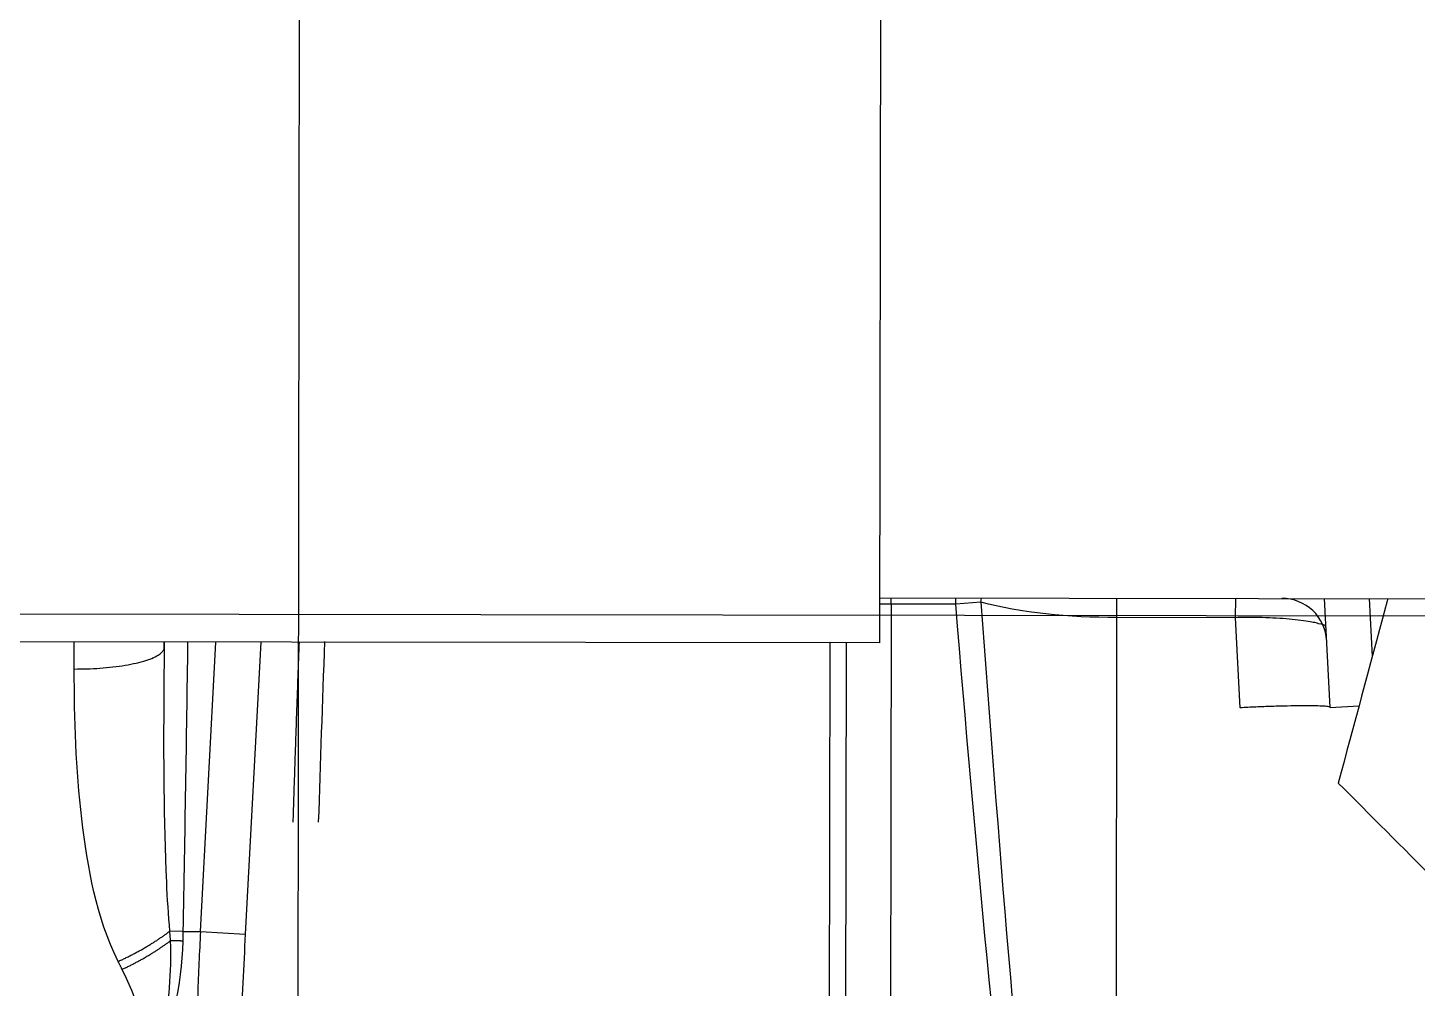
# Model space of a CAD drawing. Header units: inches. Extents: x 12 to 407, y 13 to 268.
# Drawn here: x 72.55899 to 72.60819, y 226.58894 to 226.62293 of the extents above; entities that cross this region are included whole.
import ezdxf

# ---------------------------------------------------------------- set-up
doc = ezdxf.new("R2010")
doc.units = ezdxf.units.IN
doc.header["$MEASUREMENT"] = 0
doc.layers.add('SITE_20200109$0$22', color=40, linetype='Continuous')

# ---------------------------------------------------------------- blocks, each defined once
blk = doc.blocks.new('SITE_20200109$0$A$C3D8971C')
at = {"color": 9, "linetype": 'Continuous', "extrusion": (0, 1, 0)}
for p, q in [((-627.906, -821.069), (-627.906, -789.194)), ((-628.867, -792.556), (-627.906, -792.556)), ((-638.154, -796.414), (-638.146, -795.941)), ((-627.906, -795.739), (-628.13, -795.739)), ((-628.13, -795.739), (-627.906, -795.742)), ((-638.154, -796.414), (-638.154, -797.033)), ((-638.154, -797.033), (-638.238, -798.623)), ((-638.154, -797.033), (-627.906, -797.57)), ((-627.906, -799.164), (-638.238, -798.623)), ((-656.168, -819.314), (-627.905, -819.314)), ((-654.762, -819.896), (-627.893, -819.896)), ((-580.094, -821.069), (-627.906, -821.069)), ((-626.53, -821.477), (-626.53, -821.069)), ((-626.312, -821.071), (-626.312, -878.443)), ((-626.53, -821.477), (-651.522, -821.477)), ((-626.53, -823.764), (-626.53, -821.477)), ((-626.53, -821.477), (-626.312, -821.477)), ((-626.53, -823.764), (-626.312, -823.764)), ((-626.455, -824.654), (-626.53, -823.764)), ((-626.455, -824.654), (-626.312, -824.67)), ((-648.65, -829.472), (-626.995, -829.472)), ((-626.995, -829.472), (-626.312, -829.472)), ((-626.995, -833.674), (-626.995, -829.472)), ((-630.183, -833.841), (-626.995, -833.674)), ((-626.995, -833.674), (-626.312, -833.674)), ((-630.167, -837.024), (-626.312, -836.822)), ((-630.167, -837.024), (-630.114, -838.044)), ((-626.312, -838.405), (-628.363, -838.513)), ((-627.913, -838.714), (-627.913, -838.711))]:
    blk.add_line(p, q, dxfattribs=at)
at = {"color": 9, "linetype": 'Continuous'}
blk.add_line((-705, -800.5), (-305, -800.5), dxfattribs=at)
blk.add_arc((-627.893, -835.322), 1.581, 273, 0.453, dxfattribs=at)
for points, knots in [([(-639.215, -794.123), (-637.632, -793.338), (-635.911, -793.039), (-632.419, -792.621), (-630.651, -792.556), (-628.867, -792.556)], [0, 0, 0, 0, 0.5, 0.5, 1, 1, 1, 1]), ([(-643.034, -795.581), (-642.421, -795.381), (-642.125, -795.282), (-641.828, -795.183), (-641.531, -795.083), (-640.648, -794.77), (-640.057, -794.553), (-639.496, -794.265)], [0, 0, 0, 0, 0.254979, 0.254979, 0.504398, 0.504398, 1, 1, 1, 1]), ([(-638.486, -795.966), (-639.039, -795.992), (-639.592, -795.97), (-640.627, -795.894), (-641.113, -795.841), (-641.83, -795.75), (-642.069, -795.718), (-642.543, -795.652), (-642.779, -795.618), (-643.011, -795.584)], [0, 0, 0, 0, 0.353418, 0.353418, 0.672461, 0.672461, 0.833445, 0.833445, 1, 1, 1, 1]), ([(-628.13, -795.739), (-628.682, -795.733), (-629.234, -795.729), (-631.992, -795.716), (-634.2, -795.722), (-636.985, -795.853), (-637.566, -795.888), (-638.146, -795.941)], [0, 0, 0, 0, 0.165051, 0.165051, 0.825545, 0.825545, 1, 1, 1, 1]), ([(-627.365, -836.877), (-627.217, -836.892), (-627.236, -836.719), (-627.202, -836.607), (-627.168, -836.495), (-627.143, -836.38), (-627.11, -836.161), (-627.075, -835.934), (-627.046, -835.656), (-627.004, -835.044), (-626.991, -834.702), (-626.987, -834.129), (-626.989, -833.901), (-626.995, -833.674)], [0, 0, 0, 0, 0.21609, 0.21609, 0.21609, 0.432149, 0.432149, 0.432149, 0.648621, 0.648621, 0.864697, 0.864697, 1, 1, 1, 1])]:
    blk.add_open_spline(points, degree=3, knots=knots, dxfattribs=at)
for points, weights in [([(-628.867, -792.556), (-628.867, -795.581), (-628.13, -795.739)], [1, 0.725374371012, 1]), ([(-639.496, -794.265), (-639.057, -795.208), (-638.486, -795.966)], [1, 0.949491365418, 1]), ([(-639.215, -794.123), (-638.753, -795.148), (-638.146, -795.941)], [1, 0.941849743593, 1]), ([(-638.49, -796.408), (-638.486, -796.169), (-638.486, -795.966)], [1, 0.960633310342, 1]), ([(-638.154, -797.033), (-650.904, -796.449), (-650.904, -797.034)], [1, 0.707123811056, 1]), ([(-638.238, -798.623), (-654.934, -797.748), (-648.545, -798.892)], [1, 0.55557023302, 1]), ([(-627.906, -800.512), (-631.153, -800.396), (-634.281, -800.302)], [1, 0.998737096935, 1]), ([(-630.167, -837.024), (-630.017, -837.016), (-630.183, -833.841)], [1, 0.707985281859, 1])]:
    blk.add_rational_spline(points, weights, degree=2, dxfattribs=at)
for points, degree in [([(-639.496, -794.265), (-639.215, -794.123)], 1), ([(-638.49, -796.408), (-640.083, -796.38), (-641.611, -795.958), (-643.034, -795.581)], 3), ([(-638.146, -795.941), (-638.486, -795.966)], 1), ([(-638.154, -796.414), (-638.49, -796.408)], 1), ([(-627.906, -796.567), (-631.322, -796.525), (-634.738, -796.474), (-638.154, -796.414)], 3), ([(-627.88, -801.417), (-630.048, -801.338), (-632.187, -801.267), (-634.28, -801.204)], 3), ([(-651.522, -826.321), (-643.22, -825.202), (-634.876, -824.47), (-626.53, -823.764)], 3), ([(-626.455, -824.654), (-634.795, -825.285), (-643.135, -825.931), (-651.447, -826.878)], 3), ([(-626.995, -829.472), (-626.995, -827.773), (-626.848, -826.059), (-626.455, -824.654)], 3), ([(-632.842, -837.316), (-633.961, -838.436), (-635.118, -839.594), (-636.285, -840.763)], 3), ([(-626.62, -838.979), (-628.732, -838.414), (-630.811, -837.858), (-632.842, -837.316)], 3), ([(-626.31, -839.061), (-626.62, -838.979)], 1)]:
    blk.add_open_spline(points, degree=degree, dxfattribs=at)
blk = doc.blocks.new('AUDIT_I_200528142514-0')
at = {"layer": 'SITE_20200109$0$22', "color": 8, "rotation": 89.92133469272197}
blk.add_blockref('SITE_20200109$0$A$C3D8971C', (248392.588, 243549.641), dxfattribs=at)

msp = doc.modelspace()

# ---------------------------------------------------------------- linework, layer by layer
at = {"color": 8}
msp.add_line((73.07569, 226.601475, -109.406682), (71.475688, 226.603672, -109.406682), dxfattribs=at)

# ---------------------------------------------------------------- block references
at = {"linetype": 'Continuous', "xscale": 0.001000002026557922, "yscale": 0.001000002026557922, "zscale": 0.001000002026557922}
msp.add_blockref('AUDIT_I_200528142514-0', (-176.624149, -16.319939, -109.406682), dxfattribs=at)

doc.saveas('drawing.dxf')
